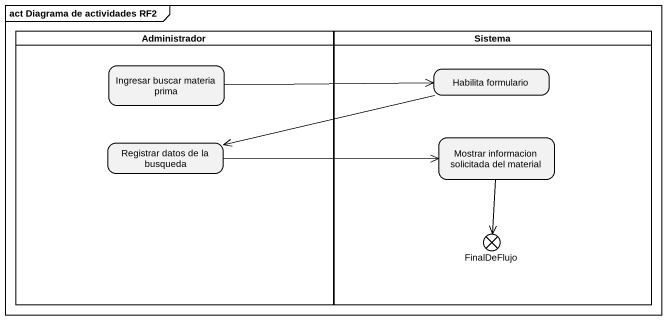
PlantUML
@startuml
mainframe act Diagrama de actividades RF2
hide empty description
state Administrador <<partition>> {
  state "Ingresar buscar materia prima" as Ingresar_buscar_materia
  state "Registrar datos de la busqueda" as Registrar_datos_de_la
}
state Sistema <<partition>> {
  state "Habilita formulario" as Habilita_formulario
  state "Mostrar informacion solicitada del material" as Mostrar_informacion
  state FinalDeFlujo <<end>>
}
Ingresar_buscar_materia -right-> Habilita_formulario
Habilita_formulario -left-> Registrar_datos_de_la
Registrar_datos_de_la -right-> Mostrar_informacion
Mostrar_informacion --> FinalDeFlujo
@enduml
